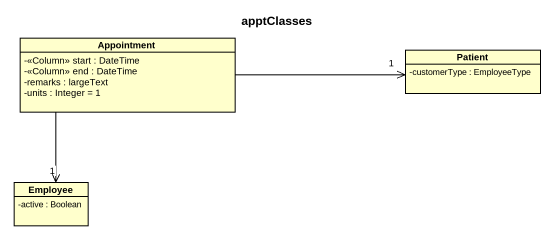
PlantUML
@startuml
title apptClasses
hide circle
hide empty members
skinparam classAttributeIconSize 0
class Appointment {
  -<<Column>> start : DateTime
  -<<Column>> end : DateTime
  -remarks : largeText
  -units : Integer = 1
}
class Patient {
  -customerType : EmployeeType
}
class Employee {
  -active : Boolean
}
Appointment -right-> "1" Patient
Appointment --> "1" Employee
@enduml
